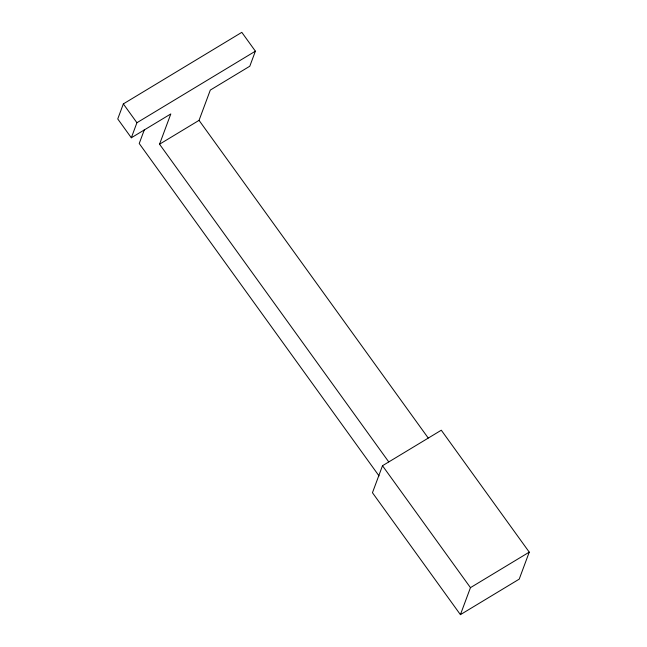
<?xml version="1.0" encoding="UTF-8"?>
<svg xmlns="http://www.w3.org/2000/svg" width="647" height="647" viewBox="0 0 647 647"><rect width="100%" height="100%" fill="white"/><g stroke="black" fill="none" stroke-linecap="round" stroke-linejoin="round"><path stroke-width="0.97" d="M159.55 144.208L199.041 120.358L210.307 90.079L249.799 66.22L255.395 51.178L241.808 32.35L123.342 103.9L117.746 118.951L131.325 137.779L170.816 113.929L159.55 144.208L388.726 461.869M131.325 137.779L136.921 122.728L255.395 51.178M144.427 129.546L139.226 143.513L379.037 475.909M382.498 465.727L372.454 492.723L460.413 614.65L519.217 579.138L529.254 552.134L441.294 430.215L382.498 465.727L470.458 587.654L460.413 614.65M470.458 587.654L529.254 552.134M199.041 120.358L428.217 438.019M123.342 103.9L136.921 122.728"/></g></svg>
